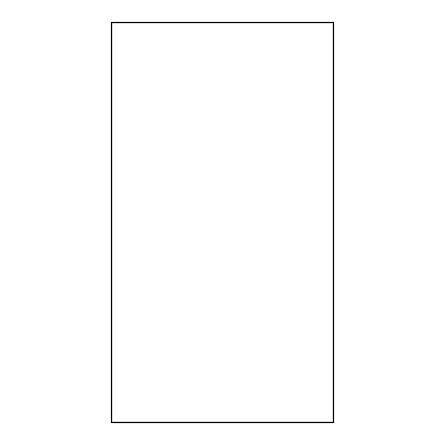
<?xml version="1.0" encoding="UTF-8"?>
<svg xmlns="http://www.w3.org/2000/svg" width="445" height="445" viewBox="0 0 445 445"><rect width="100%" height="100%" fill="white"/><g stroke="black" fill="none" stroke-linecap="round" stroke-linejoin="round"><path stroke-width="0.67" d="M333.75 22.25L111.25 22.25L111.25 422.75L333.75 422.75L333.75 22.25M333.194 22.806L111.806 22.806L111.806 422.194L333.194 422.194L333.194 22.806"/></g></svg>
